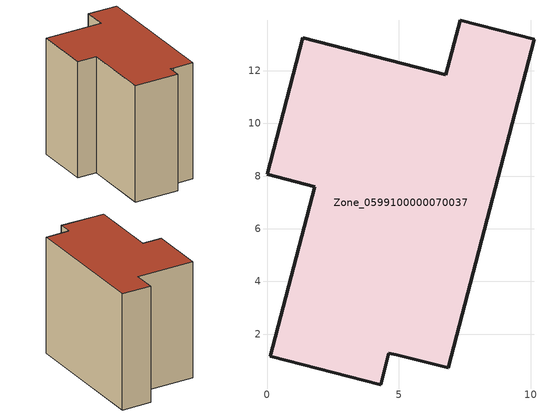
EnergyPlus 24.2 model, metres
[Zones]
Zone_0599100000070037
 floor ground (C_G): 1.81,7.59 0,8.06 1.35,13.25 6.79,11.84 7.33,13.92 10.13,13.19 6.88,0.73 4.91,1.22 4.63,1.28 4.31,0.07 0.13,1.16 z0
 wall outside (C_F): 4.91,1.22 6.88,0.73 10.13,13.19 7.33,13.92 6.79,11.84 1.35,13.25 0,8.06 1.81,7.59 0.13,1.16 4.31,0.07 4.63,1.28 4.91,1.22 z0:11.33
 roof outside (C_R): 0.13,1.16 4.31,0.07 4.63,1.28 4.91,1.22 6.88,0.73 10.13,13.19 7.33,13.92 6.79,11.84 1.35,13.25 0,8.06 1.81,7.59 z11.33
[BUILDING]
Pand.0599100000070037: North Axis=0; Terrain=City; Loads Convergence Tolerance Value=0.04; Temperature Convergence Tolerance Value=0.4; Solar Distribution=FullExterior; Maximum Number of Warmup Days=25; Minimum Number of Warmup Days=1
[Site:Location]
Rotterdam.The.Hague.AP_ZH_NLD Design_Conditions: Latitude=51.96; Longitude=4.45; Time Zone=1; Elevation=-4.5
[SITE:GROUNDTEMPERATURE:BUILDINGSURFACE]
18, 18, 18, 18, 18, 18, 18, 18, 18, 18, 18, 18
[MATERIAL] Thermal Absorptance=0.9; Solar Absorptance=0.7; Visible Absorptance=0.7
Name | Roughness | Thickness | Conductivity | Density | Specific Heat
G.TC.1946 | MediumSmooth | 0.15 | 1 | 540 | 1210
F.TC.1946 | Rough | 0.3 | 0.857143 | 1920 | 840
R.TC.1946 | MediumRough | 0.2 | 0.909091 | 1500 | 1000
[CONSTRUCTION]
C_G: G.TC.1946
C_F: F.TC.1946
C_R: R.TC.1946
[ZONE]
Zone_0599100000070037: Type=1; Multiplier=1; Ceiling Height=Autocalculate; Volume=Autocalculate; Floor Area=autocalculate; Part of Total Floor Area=Yes
[ZONEINFILTRATION:DESIGNFLOWRATE]
Infil_Zone_0599100000070037: Zone or ZoneList or Space or SpaceList=Zone_0599100000070037; Schedule=AlwaysOn; Design Flow Rate Calculation Method=Flow/Area; Flow Rate per Floor Area=0.003; Constant Term Coefficient=1; Temperature Term Coefficient=0; Velocity Term Coefficient=0; Velocity Squared Term Coefficient=0
[HVACTEMPLATE:ZONE:IDEALLOADSAIRSYSTEM]
Zone_0599100000070037: Maximum Heating Supply Air Temperature=50; Minimum Cooling Supply Air Temperature=13; Maximum Heating Supply Air Humidity Ratio=0.0156; Minimum Cooling Supply Air Humidity Ratio=0.0077; Heating Limit=NoLimit; Cooling Limit=NoLimit; Dehumidification Control Type=ConstantSensibleHeatRatio; Cooling Sensible Heat Ratio=0.7; Dehumidification Setpoint=60; Humidification Control Type=None; Humidification Setpoint=30; Outdoor Air Method=None; Outdoor Air Flow Rate per Person=0.00944; Outdoor Air Flow Rate per Zone Floor Area=0; Outdoor Air Flow Rate per Zone=0; Demand Controlled Ventilation Type=None; Outdoor Air Economizer Type=NoEconomizer; Heat Recovery Type=None; Sensible Heat Recovery Effectiveness=0.7; Latent Heat Recovery Effectiveness=0.65
[ZONECONTROL:THERMOSTAT]
ThermostatControl_Zone_0599100000070037: Zone or ZoneList=Zone_0599100000070037; Control Type Schedule=DualSetpointControlType; Control 1=Thermostat_Zone_0599100000070037; Temperature Difference Between Cutout And Setpoint=0
[THERMOSTATSETPOINT:DUALSETPOINT]
Thermostat_Zone_0599100000070037: Heating Setpoint Temperature Schedule=HeatingSetpoint_Zone_0599100000070037; Cooling Setpoint Temperature Schedule=CoolingSetpoint_Zone_0599100000070037
[SCHEDULE:COMPACT]
HeatingSetpoint_Zone_0599100000070037: Through: 12/31, For: AllDays, Until: 24:00, 21
CoolingSetpoint_Zone_0599100000070037: Through: 12/31, For: AllDays, Until: 24:00, 24
DualSetpointControlType: Through: 12/31, For: AllDays, Until: 24:00, 4
AlwaysOn: Through: 12/31, For: AllDays, Until: 24:00, 1
